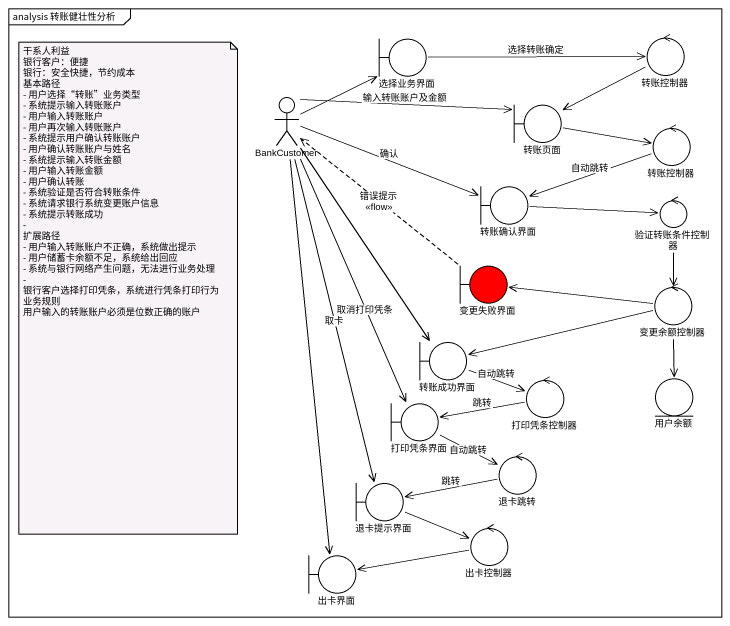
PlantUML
@startuml
mainframe analysis 转账健壮性分析
boundary 选择业务界面
control 转账控制器
actor BankCustomer
boundary 转账页面
control "转账控制器" as 转账控制器_2
boundary 转账确认界面
control 验证转账条件控制器
boundary 变更失败界面 #FF0000
control 变更余额控制器
boundary 转账成功界面
control 打印凭条控制器
entity 用户余额
boundary 打印凭条界面
control 退卡跳转
boundary 退卡提示界面
control 出卡控制器
boundary 出卡界面
选择业务界面 -right-> 转账控制器 : 选择转账确定
转账控制器 -left-> 转账页面
BankCustomer -right-> 选择业务界面
BankCustomer -right-> 转账页面 : 输入转账账户及金额
BankCustomer -right-> 转账确认界面 : 确认
BankCustomer --> 转账成功界面
BankCustomer --> 打印凭条界面 : 取消打印凭条
BankCustomer --> 退卡提示界面 : 取卡
BankCustomer --> 出卡界面
转账页面 -right-> 转账控制器_2
转账控制器_2 -left-> 转账确认界面 : 自动跳转
转账确认界面 -right-> 验证转账条件控制器
验证转账条件控制器 --> 变更余额控制器
变更失败界面 .up.> BankCustomer : 错误提示\n<<flow>>
变更余额控制器 -left-> 变更失败界面
变更余额控制器 -left-> 转账成功界面
变更余额控制器 --> 用户余额
转账成功界面 -right-> 打印凭条控制器 : 自动跳转
打印凭条控制器 -left-> 打印凭条界面 : 跳转
打印凭条界面 -right-> 退卡跳转 : 自动跳转
退卡跳转 -left-> 退卡提示界面 : 跳转
退卡提示界面 -right-> 出卡控制器
出卡控制器 -left-> 出卡界面
note as N1
  干系人利益
  银行客户：便捷
  银行：安全快捷，节约成本
  基本路径
  - 用户选择“转账”业务类型
  - 系统提示输入转账账户
  - 用户输入转账账户
  - 用户再次输入转账账户
  - 系统提示用户确认转账账户
  - 用户确认转账账户与姓名
  - 系统提示输入转账金额
  - 用户输入转账金额
  - 用户确认转账
  - 系统验证是否符合转账条件
  - 系统请求银行系统变更账户信息
  - 系统提示转账成功
  -
  扩展路径
  - 用户输入转账账户不正确，系统做出提示
  - 用户储蓄卡余额不足，系统给出回应
  - 系统与银行网络产生问题，无法进行业务处理
  - 银行客户选择打印凭条，系统进行凭条打印行为
  业务规则
  用户输入的转账账户必须是位数正确的账户
end note
@enduml
